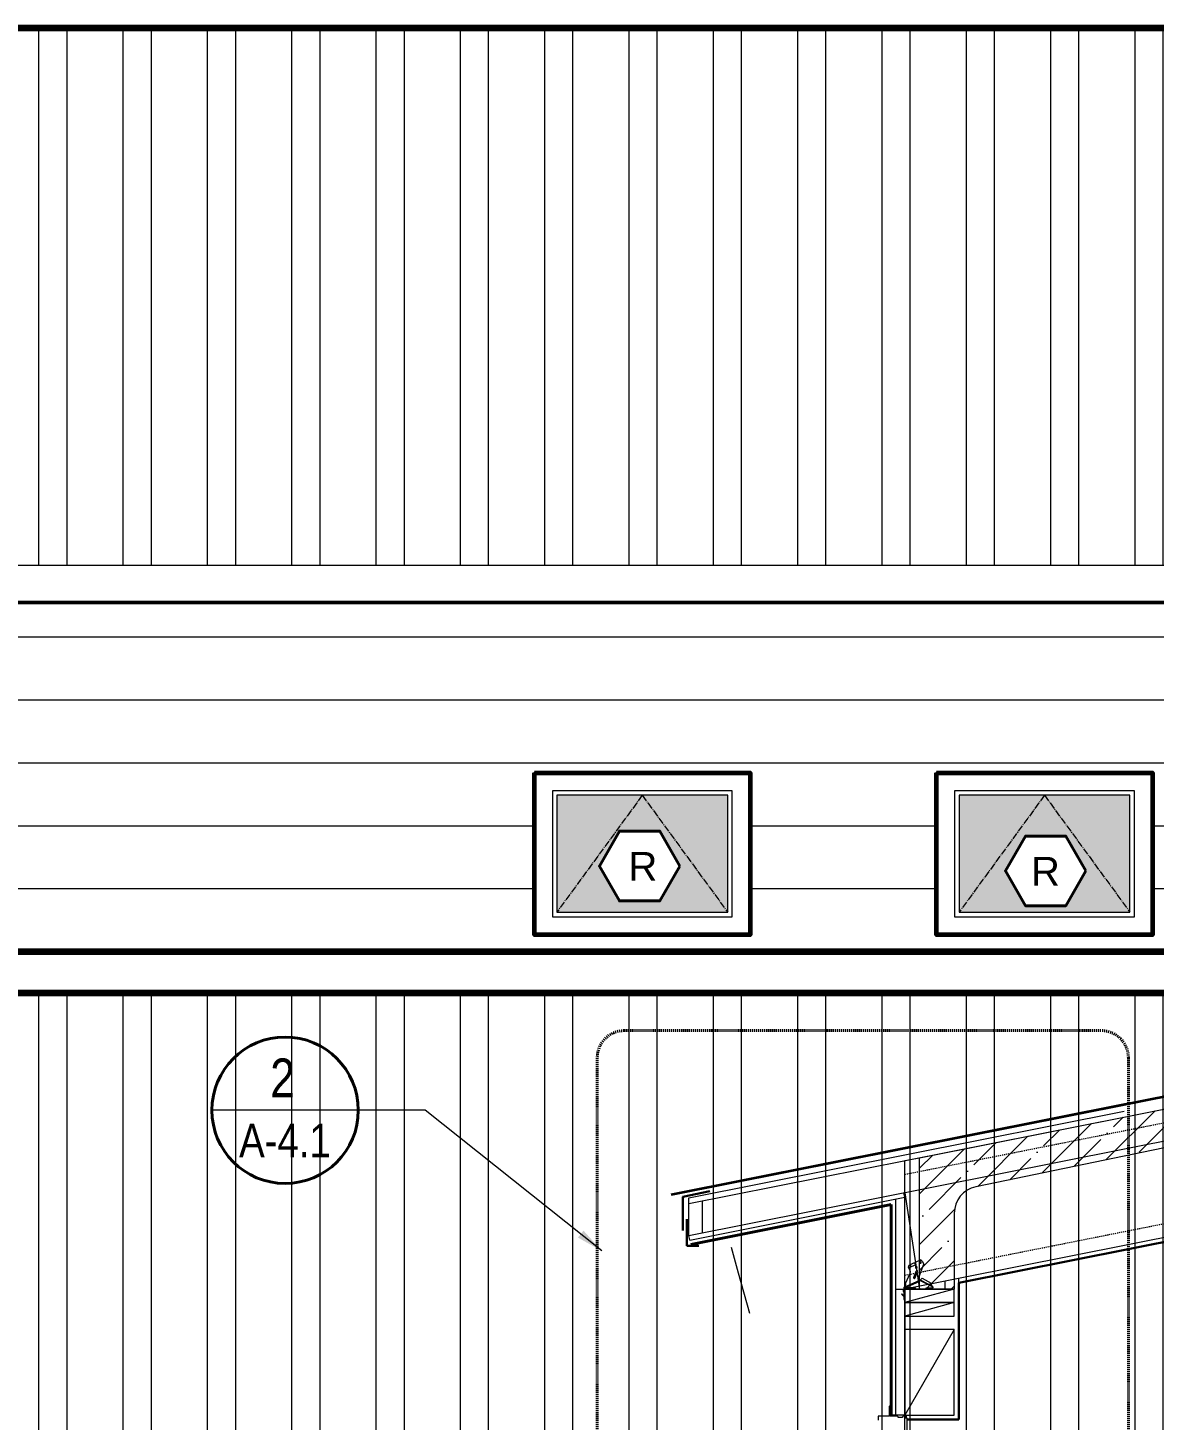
# Model space of a CAD drawing. Header units: inches. Extents: x -3905 to 10892, y 1064 to 9590.
# Drawn here: x 1521.3 to 1646.5, y 3530.3 to 3685.1 of the extents above; entities that cross this region are included whole.
import ezdxf
from ezdxf.enums import TextEntityAlignment as Align

# ---------------------------------------------------------------- set-up
doc = ezdxf.new("R2010")
doc.units = ezdxf.units.IN
doc.header["$MEASUREMENT"] = 0
doc.linetypes.add('MYCENTER', pattern=[0.9375, 0.75, -0.0625, 0.0625, -0.0625])
doc.linetypes.add('MYHIDDEN', pattern=[0.1875, 0.125, -0.0625])
for name, color, linetype, lineweight in [('ELEVATIONS', 40, 'Continuous', 0), ('RoofFraming', 121, 'Continuous', 0), ('SECTIONS', 70, 'Continuous', 0)]:
    doc.layers.add(name, color=color, linetype=linetype, lineweight=lineweight)
doc.styles.add('DS-TXT1', font='arial.ttf', dxfattribs={"oblique": 10})
doc.styles.get("Standard").update_dxf_attribs({"font": 'arial.ttf', "oblique": 10})
doc.styles.add('Title', font='swissck.ttf')
doc.dimstyles.new('DS-Fraction$7', dxfattribs={"dimtxt": 0.125, "dimasz": 0.125, "dimexe": 0.06, "dimexo": 0.06, "dimgap": 0.02, "dimtad": 0, "dimdec": 3, "dimzin": 0, "dimdsep": 46, "dimlunit": 4, "dimtxsty": 'DS-TXT1', "dimblk": 'BOXFILLED', "dimcen": -0.06, "dimclrd": 256, "dimclre": 256, "dimclrt": 256, "dimadec": 0, "dimazin": 0, "dimtfac": 1, "dimtdec": 3, "dimtmove": 1, "dimatfit": 3, "dimfxl": 1, "dimfrac": 2, "dimtolj": 1, "dimtzin": 0, "dimlwd": 0, "dimlwe": -1, "dimarcsym": 0})
pattern_1 = [(90, (-1524.341, 8.977), (-9.375, 2e-15), []), (90, (-1521.216, 12.102), (-9.375, 2e-15), [])]

# ---------------------------------------------------------------- blocks, each defined once
blk = doc.blocks.new('_BoxFilled')
at = {"color": 0, "linetype": 'ByBlock', "lineweight": -2}
blk.add_line((-0.5, 0), (-1, 0), dxfattribs=at)
at = {"color": 0, "linetype": 'ByBlock'}
blk.add_solid([(-0.5, 0.5), (0.5, 0.5), (-0.5, -0.5), (0.5, -0.5)], dxfattribs=at)
blk = doc.blocks.new('DETAIL-BUBBLE')
at = {"linetype": 'Continuous', "lineweight": 0}
blk.add_line((0, 0), (-16.27, 0), dxfattribs=at)
at = {"linetype": 'Continuous', "lineweight": 40}
blk.add_circle((-8.14, 0), 8.14, dxfattribs=at)
at = {"linetype": 'Continuous', "lineweight": 0, "style": 'Title'}
blk.add_attdef('1', (-9.8, 1.43), '', height=4.32, dxfattribs=at)
blk.add_attdef('A7.0', text='', height=3.72, dxfattribs=at).set_placement((-8.16, -5.22), align=Align.CENTER)
blk = doc.blocks.new('*U404')
for p, q in [((1.77, 3.23), (1.15, 2.95)), ((1.94, 3.1), (1.77, 3.23)), ((1.94, 3.1), (2.1, 2.76)), ((0.06, 0.62), (0.6, 1.76)), ((0.06, 0.62), (0.6, 1.76)), ((0.41, 2.4), (0.43, 2.62)), ((0.41, 2.4), (0.46, 2.29)), ((1.04, 2.9), (0.43, 2.62)), ((0.53, 2.39), (0.46, 2.29)), ((0.46, 2.29), (0.6, 1.97)), ((0.53, 2.39), (1.14, 2.67)), ((0.59, 2.42), (0.56, 2.47)), ((0.73, 2.48), (0.71, 2.54)), ((0.99, 1.29), (1.25, 1.99)), ((1.03, 1.27), (1.29, 1.98)), ((1.04, 2.9), (1.15, 2.81)), ((1.12, 1.24), (1.38, 1.94)), ((1.15, 2.95), (1.14, 2.67)), ((1.14, 2.67), (1.22, 2.51)), ((1.16, 1.22), (1.42, 1.93)), ((1.18, 2.41), (1.2, 2.35)), ((1.29, 2.46), (1.32, 2.4)), ((1.32, 2.47), (1.34, 2.42)), ((1.61, 1.4), (2.12, 2.74)), ((1.61, 1.4), (2.12, 2.74)), ((1.61, 1.4), (2.12, 2.74)), ((1.67, 2.91), (1.65, 2.96)), ((1.81, 2.97), (1.79, 3.03)), ((-0.12, 0.09), (-0.12, -1.19)), ((-0.12, 0), (-0.06, 0)), ((-0.09, 0.18), (-0.04, 0.23)), ((-0.06, -1.19), (-0.06, 0)), ((-0.04, 0.14), (1.66, 0.91)), ((-0.04, 0.14), (0.1, 0.51)), ((-0.01, 0.22), (1.66, 0.98)), ((1.19, 0.12), (0, 0.12)), ((1.19, 0.06), (0, 0.06)), ((0.02, 0.06), (0.02, 0.12)), ((0.07, 0.43), (0.1, 0.51)), ((1.55, 0.79), (0.3, 0.22)), ((0.7, 0.06), (0.7, 0.12)), ((1.19, 0.06), (1.19, 0.12)), ((1.51, 1.29), (1.67, 0.92)), ((1.51, 1.29), (1.6, 1.09)), ((1.65, 0.98), (1.65, 0.98)), ((1.77, 0.98), (2.96, 0.36)), ((1.77, 0.91), (3.03, 0.26)), ((1.92, 1.2), (2.95, 0.66)), ((2.36, 0.08), (2.36, 0.12)), ((2.96, 0.35), (2.91, 0.68)), ((3, 0.37), (2.95, 0.66)), ((3.09, 0.29), (3.03, 0.33)), ((-0.37, -0.58), (-0.32, -0.54)), ((-0.12, -0.82), (-0.37, -0.58)), ((-0.32, -0.54), (-0.12, -0.74)), ((-0.19, -0.16), (-0.19, -0.23)), ((-0.12, -0.44), (-0.06, -0.44)), ((-0.12, -1.19), (-0.06, -1.19))]:
    blk.add_line(p, q)
at = {"linetype": 'Continuous', "lineweight": 5}
for p, q in [((1.71, 0.99), (1.92, 1.2)), ((2.36, 0.12), (3.03, 0.12)), ((2.36, 0.08), (3.1, 0.08))]:
    blk.add_line(p, q, dxfattribs=at)
for centre, radius, start, end in [((0.64, 2.51), 0.078, 24.4503, 204.4503), ((0.38, 1.87), 0.25, 334.4503, 24.4503), ((0.38, 1.87), 0.25, 334.4503, 24.4503), ((1.25, 2.44), 0.078, 24.4503, 204.4503), ((1.27, 2.38), 0.078, 204.4503, 24.4503), ((1.34, 1.96), 0.0938, 339.4503, 159.4503), ((1.34, 1.96), 0.0938, 339.4503, 159.4503), ((1.36, 2.49), 0.078, 167.703, 204.4503), ((1.34, 1.96), 0.0467, 339.4503, 159.4503), ((1.34, 1.96), 0.0467, 339.4503, 159.4503), ((1.39, 2.44), 0.078, 204.4503, 241.1976), ((1.72, 3), 0.078, 24.4503, 204.4503), ((1.74, 2.94), 0.078, 204.4503, 24.4503), ((2.13, 2.77), 0.03, 204.4503, 249.5172), ((2.13, 2.77), 0.03, 204.4503, 249.5172), ((0, 0.09), 0.125, 135, 180), ((0, 0), 0.125, 90, 180), ((0, 0.09), 0.0625, 135, 163.774), ((0, 0), 0.0625, 90, 180), ((0.02, 0.54), 0.0855, 339.4503, 63.0447), ((0.02, 0.54), 0.0855, 339.4503, 63.0447), ((0.27, 0.28), 0.0625, 204.4503, 294.4503), ((1.07, 1.26), 0.0938, 159.4503, 339.4503), ((1.07, 1.26), 0.0467, 159.4503, 339.4503), ((1.58, 1.32), 0.0855, 69.4503, 204.4503), ((1.58, 1.32), 0.0855, 69.4503, 204.4503), ((1.53, 0.85), 0.0625, 294.4503, 24.4503), ((1.71, 0.87), 0.125, 62.6919, 114.4503), ((1.71, 0.8), 0.125, 62.692, 114.4503), ((3.09, 0.37), 0.125, 188.1916, 242.692), ((3.06, 0.38), 0.0625, 188.1916, 242.6925), ((3.03, 0.18), 0.125, 302.6919, 62.6919), ((-0.12, -0.16), 0.0625, 90, 180), ((-0.12, -0.23), 0.0625, 180, 270)]:
    blk.add_arc(centre, radius, start, end)
blk.add_arc((3.03, 0.19), 0.0653, 269.5951, 90.4049, dxfattribs=at)

msp = doc.modelspace()

# ---------------------------------------------------------------- hatches: boundary and pattern name
at = {"layer": 'ELEVATIONS', "linetype": 'Continuous', "lineweight": 9}
h = msp.add_hatch(dxfattribs=at)
h.set_pattern_fill('ANSI32', color=256, scale=25, angle=45)
h.set_pattern_definition(pattern_1)
h.paths.add_polyline_path([(1739.59618, 3685.12543), (1423.09618, 3685.12543), (1423.09618, 3625.36219), (1739.59618, 3625.36219)])
h = msp.add_hatch(color=254, dxfattribs=at)
h.dxf.hatch_style = 1
h.paths.add_polyline_path([(1599.12118, 3599.7897), (1580.12118, 3599.7897), (1580.12118, 3586.7897), (1599.12118, 3586.7897)])
h.paths.add_polyline_path([(1591.56888, 3595.80699), (1593.80888, 3591.9272), (1591.56888, 3588.0474), (1587.08888, 3588.0474), (1584.84888, 3591.9272), (1587.08888, 3595.80699)])
h.paths.add_polyline_path([(1643.84618, 3599.7897), (1624.84618, 3599.7897), (1624.84618, 3586.7897), (1643.84618, 3586.7897)])
h.paths.add_polyline_path([(1629.99283, 3591.38239), (1632.23283, 3595.26218), (1636.71283, 3595.26218), (1638.95283, 3591.38239), (1636.71283, 3587.50259), (1632.23283, 3587.50259)])
h.paths.add_polyline_path([(1688.69618, 3599.7897), (1669.69618, 3599.7897), (1669.69618, 3586.7897), (1688.69618, 3586.7897)])
h.paths.add_polyline_path([(1676.87251, 3595.32915), (1681.35251, 3595.32915), (1683.59251, 3591.44936), (1681.35251, 3587.56956), (1676.87251, 3587.56956), (1674.63251, 3591.44936)])
at = {"layer": 'ELEVATIONS', "linetype": 'Continuous', "lineweight": 5}
h = msp.add_hatch(dxfattribs=at)
h.set_pattern_fill('ANSI32', color=256, scale=25, angle=45)
h.set_pattern_definition(pattern_1)
h.paths.add_polyline_path([(1845.10399, 3577.82173), (1447.10399, 3577.82173), (1423.10399, 3577.82173), (1423.10399, 3517.69637), (1845.10399, 3517.69637)])
at = {"layer": 'SECTIONS', "linetype": 'Continuous', "lineweight": 5}
h = msp.add_hatch(dxfattribs=at)
h.set_pattern_fill('ANSI35', color=256, scale=16)
h.set_pattern_definition([(45, (2.2467, -36.947), (-2.828427, 2.828427), []), (45, (5.075, -36.947), (-2.828427, 2.828427), [5, -1, 0, -1])])
h.paths.add_polyline_path([(1747.18053, 3581.155), (1746.49735, 3584.58767), (1620.43681, 3559.49867), (1620.43681, 3544.87692), (1624.31181, 3544.87692), (1624.31181, 3553.32633, -0.355723793), (1626.70482, 3556.26429)])

# ---------------------------------------------------------------- linework, layer by layer
at = {"layer": 'ELEVATIONS', "linetype": 'Continuous', "lineweight": 5}
for p, q in [((1423.09618, 3685.12543), (1739.59618, 3685.12543)), ((1712.09618, 3617.37641), (1450.59618, 3617.37641)), ((1712.09618, 3610.37641), (1450.59618, 3610.37641)), ((1712.09618, 3603.37641), (1455.10399, 3603.37641)), ((1577.62118, 3596.37641), (1501.59618, 3596.37641)), ((1622.34618, 3596.37641), (1601.62118, 3596.37641)), ((1667.19618, 3596.37641), (1646.34618, 3596.37641)), ((1577.62118, 3589.37641), (1501.59618, 3589.37641)), ((1622.34618, 3589.37641), (1601.62118, 3589.37641)), ((1667.19618, 3589.37641), (1646.34618, 3589.37641))]:
    msp.add_line(p, q, dxfattribs=at)
at = {"layer": 'ELEVATIONS', "linetype": 'Continuous', "lineweight": 20}
msp.add_line((1423.09618, 3625.36219), (1739.59618, 3625.36219), dxfattribs=at)
at = {"layer": 'ELEVATIONS', "linetype": 'Continuous', "lineweight": 50}
msp.add_line((1423.09618, 3621.22377), (1739.59618, 3621.22377), dxfattribs=at)
at = {"layer": 'ELEVATIONS', "linetype": 'Continuous', "lineweight": 40}
for p, q in [((1577.62118, 3602.2897), (1577.62118, 3584.2897)), ((1577.62118, 3602.2897), (1601.62118, 3602.2897)), ((1601.62118, 3602.2897), (1601.62118, 3584.2897)), ((1622.34618, 3602.2897), (1622.34618, 3584.2897)), ((1622.34618, 3602.2897), (1646.34618, 3602.2897)), ((1646.34618, 3602.2897), (1646.34618, 3584.2897)), ((1601.62118, 3584.2897), (1577.62118, 3584.2897)), ((1646.34618, 3584.2897), (1622.34618, 3584.2897))]:
    msp.add_line(p, q, dxfattribs=at)
at = {"layer": 'ELEVATIONS', "linetype": 'MYCENTER', "lineweight": 5}
for p, q in [((1589.62118, 3599.7897), (1580.12118, 3586.7897)), ((1589.62118, 3599.7897), (1599.12118, 3586.7897)), ((1634.34618, 3599.7897), (1624.84618, 3586.7897)), ((1634.34618, 3599.7897), (1643.84618, 3586.7897))]:
    msp.add_line(p, q, dxfattribs=at)
at = {"layer": 'ELEVATIONS', "linetype": 'Continuous', "lineweight": 9}
msp.add_line((1423.10399, 3582.37641), (1845.10399, 3582.37641), dxfattribs=at)
at = {"layer": 'ELEVATIONS', "linetype": 'Continuous', "lineweight": 90}
for p, q in [((1845.10399, 3582.37641), (1423.10399, 3582.37641)), ((1447.10399, 3577.82173), (1845.10399, 3577.82173))]:
    msp.add_line(p, q, dxfattribs=at)
msp.add_lwpolyline([(1447.09618, 3606.37641), (1447.09618, 3621.22377), (1423.09618, 3621.22377), (1423.09618, 3685.12543), (1739.59618, 3685.12543), (1739.59618, 3621.22377), (1715.59618, 3621.22377), (1715.59618, 3582.37641)], dxfattribs=at)
at = {"layer": 'ELEVATIONS', "linetype": 'Continuous', "lineweight": 35}
for points in [[(1577.62118, 3584.2897), (1601.62118, 3584.2897), (1601.62118, 3602.2897), (1577.62118, 3602.2897)], [(1622.34618, 3584.2897), (1646.34618, 3584.2897), (1646.34618, 3602.2897), (1622.34618, 3602.2897)]]:
    msp.add_lwpolyline(points, close=True, dxfattribs=at)
at = {"layer": 'ELEVATIONS', "linetype": 'Continuous', "lineweight": 60}
for points in [[(1577.62118, 3602.2897), (1601.62118, 3602.2897), (1601.62118, 3584.2897), (1577.62118, 3584.2897)], [(1622.34618, 3602.2897), (1646.34618, 3602.2897), (1646.34618, 3584.2897), (1622.34618, 3584.2897)]]:
    msp.add_lwpolyline(points, close=True, dxfattribs=at)
at = {"layer": 'ELEVATIONS', "linetype": 'Continuous', "lineweight": 5}
for points in [[(1579.62118, 3586.2897), (1599.62118, 3586.2897), (1599.62118, 3600.2897), (1579.62118, 3600.2897)], [(1580.12118, 3586.7897), (1599.12118, 3586.7897), (1599.12118, 3599.7897), (1580.12118, 3599.7897)], [(1624.34618, 3586.2897), (1644.34618, 3586.2897), (1644.34618, 3600.2897), (1624.34618, 3600.2897)], [(1624.84618, 3586.7897), (1643.84618, 3586.7897), (1643.84618, 3599.7897), (1624.84618, 3599.7897)]]:
    msp.add_lwpolyline(points, close=True, dxfattribs=at)
at = {"layer": 'ELEVATIONS', "lineweight": 40}
for points in [[(1593.80888, 3591.9272), (1591.56888, 3595.80699), (1587.08888, 3595.80699), (1584.84888, 3591.9272), (1587.08888, 3588.0474), (1591.56888, 3588.0474)], [(1638.95283, 3591.38239), (1636.71283, 3595.26218), (1632.23283, 3595.26218), (1629.99283, 3591.38239), (1632.23283, 3587.50259), (1636.71283, 3587.50259)]]:
    msp.add_lwpolyline(points, close=True, dxfattribs=at)
at = {"layer": 'RoofFraming', "linetype": 'Continuous', "lineweight": 5}
for p, q in [((1599.48791, 3549.56329), (1600.28855, 3546.70864)), ((1600.28855, 3546.70864), (1601.54946, 3542.2196))]:
    msp.add_line(p, q, dxfattribs=at)
at = {"layer": 'SECTIONS', "linetype": 'Continuous', "lineweight": 35}
for q in [(1882.81181, 3613.11941), (1643.45314, 3565.48142)]:
    msp.add_line((1592.84606, 3555.40943), q, dxfattribs=at)
at = {"layer": 'SECTIONS', "linetype": 'MYHIDDEN', "lineweight": 5}
for p, q in [((1618.81181, 3557.64583), (1749.08852, 3583.57396)), ((1618.81181, 3546.43009), (1751.20895, 3572.78023))]:
    msp.add_line(p, q, dxfattribs=at)
at = {"layer": 'SECTIONS', "linetype": 'Continuous', "lineweight": 5}
for p, q in [((1618.82946, 3544.90419), (1751.4981, 3571.30836)), ((1594.81181, 3550.83005), (1666.57169, 3565.11194)), ((1594.81181, 3555.03595), (1643.22024, 3564.67036)), ((1594.81181, 3554.39869), (1643.34223, 3564.05738)), ((1618.81181, 3559.17525), (1620.43681, 3559.49867)), ((1618.81181, 3544.87692), (1618.81181, 3559.17525)), ((1620.43681, 3544.87692), (1620.43681, 3559.49867)), ((1594.81181, 3550.83005), (1594.81181, 3555.03595)), ((1594.90941, 3550.33966), (1618.81181, 3555.0968)), ((1596.31181, 3551.12858), (1596.31181, 3554.69723)), ((1617.81181, 3544.87692), (1617.81181, 3554.89778)), ((1618.81181, 3555.0968), (1618.71421, 3555.58718)), ((1618.81181, 3555.60661), (1620.43681, 3544.87692)), ((1594.90941, 3550.33966), (1594.81181, 3550.83005)), ((1623.31181, 3544.87692), (1623.31181, 3545.79628)), ((1624.81181, 3544.87692), (1624.81181, 3546.09481)), ((1617.81181, 3544.87692), (1618.81181, 3544.87692)), ((1618.804, 3448.87692), (1618.804, 3544.87692)), ((1624.31181, 3544.87692), (1618.804, 3543.37692)), ((1618.81181, 3544.87692), (1624.31181, 3544.87692)), ((1624.31181, 3543.37692), (1618.804, 3541.87692)), ((1624.31181, 3540.37692), (1618.804, 3530.87692))]:
    msp.add_line(p, q, dxfattribs=at)
at = {"layer": 'SECTIONS', "linetype": 'Continuous', "lineweight": 30}
for p, q in [((1624.81181, 3545.58501), (1752.08671, 3570.9157)), ((1594.57478, 3552.66676), (1594.57478, 3549.6897)), ((1594.57478, 3549.6897), (1595.90272, 3549.6897)), ((1624.81181, 3545.58501), (1624.81181, 3530.37692)), ((1619.084, 3530.37692), (1624.81181, 3530.37692))]:
    msp.add_line(p, q, dxfattribs=at)
at = {"layer": 'SECTIONS', "linetype": 'Continuous', "lineweight": 40}
for p in [(1595.00701, 3549.84928), (1617.304, 3530.87692)]:
    msp.add_line(p, (1617.304, 3554.28691), dxfattribs=at)
at = {"layer": 'SECTIONS', "lineweight": 5}
msp.add_line((1624.81181, 3530.37692), (1624.81181, 3544.87692), dxfattribs=at)
at = {"layer": 'SECTIONS', "linetype": 'Continuous', "lineweight": 0}
msp.add_line((1617.804, 3530.87692), (1617.304, 3530.87692), dxfattribs=at)
at = {"layer": 'SECTIONS', "linetype": 'Continuous', "lineweight": 5}
msp.add_lwpolyline([(1620.43681, 3544.87692), (1620.43681, 3559.49867), (1746.49735, 3584.58767), (1747.18053, 3581.155), (1626.70482, 3556.26429, 0.355723793), (1624.31181, 3553.32633), (1624.31181, 3544.87692), (1620.43681, 3544.87692)], format="xyb", dxfattribs=at)
at = {"layer": 'SECTIONS', "linetype": 'MYHIDDEN', "lineweight": 40}
msp.add_lwpolyline([(1587.61517, 3573.63134), (1640.66893, 3573.63134, -0.414213562), (1643.66893, 3570.63134), (1643.66893, 3528.85718, -0.414213562), (1640.66893, 3525.85718), (1587.61517, 3525.85718, -0.414213562), (1584.61517, 3528.85718), (1584.61517, 3570.63134, -0.414213562)], format="xyb", close=True, dxfattribs=at)
at = {"layer": 'SECTIONS', "linetype": 'Continuous', "lineweight": 30}
msp.add_lwpolyline([(1594.14188, 3551.39286), (1594.14188, 3555.12842), (1597.13927, 3555.7921)], dxfattribs=at)
at = {"layer": 'SECTIONS', "linetype": 'Continuous', "lineweight": 5}
for points in [[(1618.804, 3530.87692), (1617.804, 3530.87692), (1617.804, 3544.87692), (1618.804, 3544.87692)], [(1624.31181, 3544.87692), (1618.804, 3544.87692), (1618.804, 3543.37692), (1624.31181, 3543.37692)], [(1624.31181, 3543.37692), (1618.804, 3543.37692), (1618.804, 3541.87692), (1624.31181, 3541.87692)], [(1624.31181, 3540.37692), (1618.804, 3540.37692), (1618.804, 3530.87692), (1624.31181, 3530.87692)]]:
    msp.add_lwpolyline(points, close=True, dxfattribs=at)
at = {"layer": 'SECTIONS', "lineweight": 0}
msp.add_lwpolyline([(1619.084, 3528.34994), (1619.084, 3530.50994, 0.414213562), (1619.069, 3530.52494), (1618.819, 3530.52494, -0.414213562), (1618.804, 3530.53994), (1618.804, 3530.66994, -0.414213562), (1618.819, 3530.68494), (1618.927, 3530.68494, -0.414213562), (1618.942, 3530.66994), (1618.942, 3530.65494), (1618.96704, 3530.65494), (1619.019, 3530.68494), (1619.019, 3530.73494, 0.414213562), (1619.004, 3530.74994), (1618.739, 3530.74994), (1618.639, 3530.74994, 0.414213562), (1618.559, 3530.66994), (1618.559, 3530.61494, -0.414213562), (1618.544, 3530.59994), (1618.074, 3530.59994, -0.414213562), (1618.059, 3530.61494), (1618.059, 3530.66994, 0.414213562), (1617.979, 3530.74994), (1617.179, 3530.74994, -0.414213562), (1617.149, 3530.77994), (1617.149, 3531.84244, 1), (1617.084, 3531.84244), (1617.084, 3530.77994, -0.414213562), (1617.054, 3530.74994), (1615.914, 3530.74994, 0.414213562), (1615.899, 3530.73494), (1615.899, 3530.70494), (1615.894, 3530.70494), (1615.87339, 3530.72555, -0.198912367), (1615.869, 3530.73616), (1615.869, 3530.74494, 0.414213562), (1615.864, 3530.74994, 0.414213562), (1615.834, 3530.71994), (1615.834, 3530.54317, 0.182675814), (1615.83775, 3530.53325, -0.377964473), (1615.83775, 3530.52664, 0.182675814), (1615.834, 3530.51671), (1615.834, 3530.29983, 0.373884679)], format="xyb", dxfattribs=at)

# ---------------------------------------------------------------- block references
at = {"layer": 'SECTIONS', "linetype": 'Continuous', "lineweight": 5}
msp.add_blockref('DETAIL-BUBBLE', (1558.0486, 3564.77269), dxfattribs=at).add_auto_attribs({'1': '2', 'A7.0': 'A-4.1'})
msp.add_blockref('*U404', (1618.81181, 3544.90067), dxfattribs=at)

# ---------------------------------------------------------------- texts
at = {"layer": 'ELEVATIONS', "lineweight": 0}
for p in [(1588.07557, 3590.2874), (1632.83304, 3589.74259)]:
    msp.add_text('R', height=3.2, dxfattribs=at).set_placement(p)

# ---------------------------------------------------------------- leaders
at = {"layer": 'SECTIONS', "linetype": 'Continuous', "lineweight": 20}
msp.add_leader([(1585.12351, 3549.12837), (1565.48769, 3564.77269), (1558.0486, 3564.77269)], dimstyle='DS-Fraction$7', override={"dimscale": 24, "dimgap": 0.02, "dimtad": 0}, dxfattribs=at)

doc.saveas('drawing.dxf')
